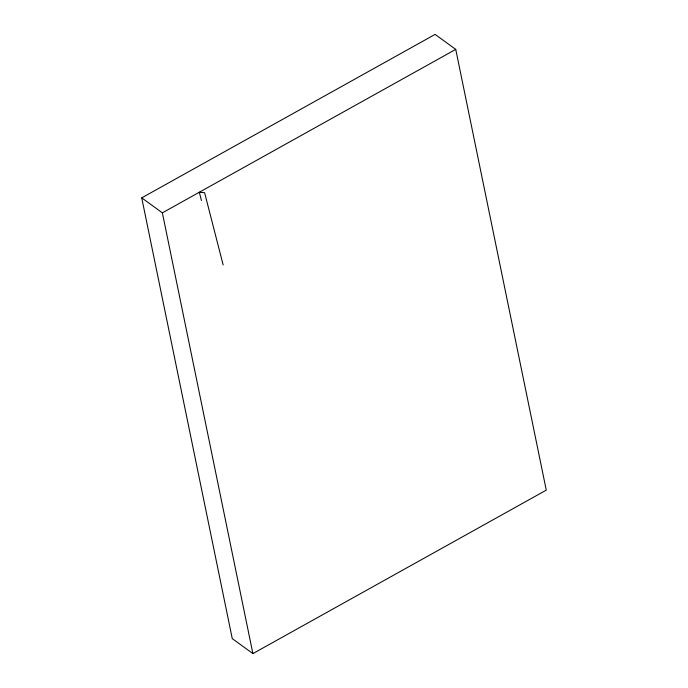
<?xml version="1.0" encoding="UTF-8"?>
<svg xmlns="http://www.w3.org/2000/svg" width="688" height="688" viewBox="0 0 688 688"><rect width="100%" height="100%" fill="white"/><g stroke="black" fill="none" stroke-linecap="round" stroke-linejoin="round"><path stroke-width="1.03" d="M141.728 197.86L435.108 34.4L455.74 49.381L546.272 490.14L252.892 653.6L232.26 638.619L141.728 197.86L162.368 212.841L252.892 653.6M162.368 212.841L455.74 49.381M223.153 264.932L204.611 192.7L199.322 192.253L201.446 200.509"/></g></svg>
